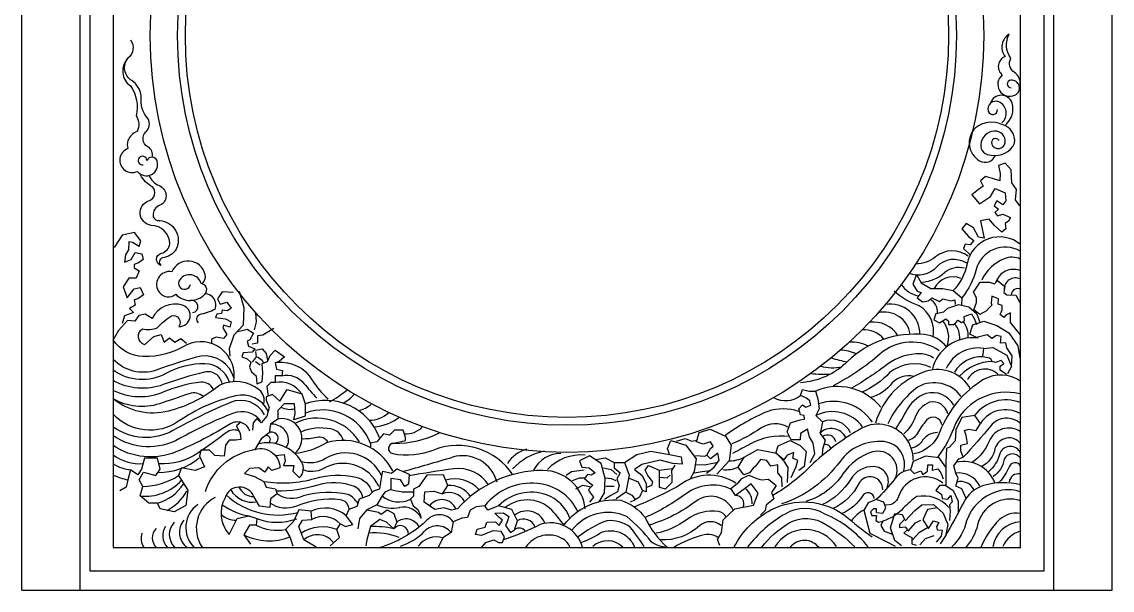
# Model space of a CAD drawing. Extents: x 373 to 3173, y 5305 to 9305.
# Drawn here: x 373 to 3173, y 5305 to 6764 of the extents above; entities that cross this region are included whole.
import ezdxf

# ---------------------------------------------------------------- set-up
doc = ezdxf.new("R2010")
doc.units = 0
doc.header["$LTSCALE"] = 60
doc.header["$MEASUREMENT"] = 0
for name, color, linetype in [('3', 3, 'CONTINUOUS'), ('4', 4, 'CONTINUOUS'), ('7', 7, 'CONTINUOUS')]:
    doc.layers.add(name, color=color, linetype=linetype)

msp = doc.modelspace()

# ---------------------------------------------------------------- linework, layer by layer
at = {"layer": '3', "linetype": 'BYBLOCK'}
msp.add_line((608.3, 5414.7), (2938.3, 5414.7), dxfattribs=at)
for points in [[(2937, 6603.5, 0.282776), (2922.4, 6633.7, -0.393288), (2913, 6670.2, -0.285276), (2908.8, 6731.8, 0.453368), (2898.4, 6674.4, 0.577137), (2891.1, 6627.5, 0.882888), (2923.4, 6575.3, 0.845515), (2913, 6613.9, 0.956374), (2914, 6594.1, 0.956374)], [(652.8, 6717.3, -0.407338), (645.7, 6670.3, 0.46689), (652.7, 6599.1, -0.214907), (666.7, 6522.6, -0.278983), (669.2, 6482.3, 0.195979), (646, 6459.2, 0.202156), (646, 6438.3, 1.050858), (670.2, 6379.9, 0.839452), (720.9, 6406.2, 0.681072), (694.6, 6408, 2.650164), (685.3, 6396.5)], [(708, 6416.1, 0.338473), (696.7, 6443.1, -0.502056), (692.2, 6481.4, 0.339948), (697.5, 6514.4, -0.213522), (680.1, 6572.5, 0.226467), (655.7, 6612.8, -0.444999), (645.7, 6670.3)], [(2890.2, 6504.7, 0.552682), (2882.2, 6558.1, 0.64104), (2855.1, 6534, 0.899682), (2878.7, 6538.6)], [(2900, 6499.5, 0.296334), (2916.1, 6554.7, 0.742891), (2860.9, 6554.7)], [(2882.7, 6459.3, 0.894509), (2863.9, 6449.9, 0.791726), (2898.4, 6454.1, 0.458577), (2871.2, 6483.3, 0.383147), (2835.7, 6448.8, 0.455665), (2862.9, 6421.7, 0.35192), (2922.4, 6452, 0.398095), (2890.2, 6500.1, 0.28782), (2822.2, 6491.6)], [(700.5, 6369.5, 0.208456), (726.3, 6343.2, -0.587303), (732.4, 6294.7, 0.323067), (710.3, 6270.3, 0.499661), (727.5, 6253.4, -0.532984), (770.1, 6180.1, -0.214878), (734.3, 6157.6, 0.609001), (730.6, 6138.2, -0.757212), (731.8, 6169.6, 0.300885), (753.7, 6194, 0.404919), (705.6, 6241.2, -0.799796), (699.6, 6304.4, 0.544986), (709, 6340.4, -0.178884), (678.4, 6370.9)], [(2938.3, 6191.9, 0.570443), (2800.6, 6142.8, -0.144668), (2764.9, 6073.9)], [(2803.6, 6162.5, 0.341867), (2720, 6160.5, -0.173337), (2668.7, 6142.4, -0.173337)], [(2937.4, 6175.2, 0.493073), (2824.2, 6128.1, -0.103163), (2787.6, 6055.2)], [(836.2, 6091.3, 0.281861), (844.1, 6114.8, 0.730573), (758.6, 6122.1, 0.700708), (726.8, 6068.5, 0.41245), (768.8, 6064.2, 0.43413), (844.1, 6065.6, 0.615669), (833.9, 6091.7, 0.625963), (778.9, 6101.8, 1.240404), (806.6, 6089.4)], [(2799.7, 6143.8, 0.36782), (2722, 6134, -0.309426), (2651.9, 6117.5, -0.309426)], [(2793.8, 6131, 0.259625), (2742.6, 6119.2, -0.168675), (2684.6, 6094.7)], [(2937.4, 6154.6, 0.213435), (2896, 6155.6, 0.18296), (2838.4, 6100.9)], [(2936.4, 6125.1, 0.438805), (2874.7, 6095.3, 0.438805)], [(827.3, 5990.9, -0.540151), (830, 6012.6, 0.058478), (869.9, 6026.2, 0.517386), (844.1, 6065.6, 0.576606)], [(2713.4, 5954.5, 0.310825), (2678, 6034.8, -0.11458), (2613.4, 6072.5)], [(688.4, 5934.7, -0.620909), (682.9, 5975.5, 0.161041), (721.3, 5978.5, -0.059579), (757.4, 6009, -0.706786), (776.4, 5981.8, 0.880134), (786.4, 6036.2, 0.378972), (708.4, 6001.8, 0.378972)], [(917.6, 5839.9, 0.60631), (796.7, 5934.8, -0.146513), (685.3, 5904.3, -0.249963), (608.3, 5947.6)], [(2748.3, 5928.6, 0.20939), (2691.5, 5960.7, 0.222276), (2493.9, 5891.6, -0.177934), (2372.9, 5837.3)], [(2729.4, 5919.4, 0.34457), (2577.7, 5911.4, -0.060842), (2456.8, 5829.5)], [(2714.7, 5900.6, 0.141934), (2681.1, 5911.4, 0.168795), (2596.5, 5884.5, -0.027101), (2503.9, 5822.9)], [(918.8, 5847.8, 0.369936), (833.4, 5905.7, 0.028068), (718.3, 5869.3, -0.28864), (608.3, 5896.7)], [(906.6, 5838.7, 0.324486), (843.7, 5885.8, 0.130822), (743.6, 5860.8, -0.293861), (608.3, 5869.9)], [(1028.9, 5889.7, -0.29496), (1119.3, 5844, 0.0888), (1160.4, 5795.8, 0.0888)], [(2708, 5876.5, 0.283101), (2601.9, 5863.1, -0.110112), (2530.5, 5813.1)], [(887.5, 5834.9, 0.435326), (842.8, 5864.4, 0.027561), (736.5, 5832.3, -0.217651), (608.3, 5842.6, -0.217651)], [(1041, 5855, -0.29207), (1097.8, 5835.6, 0.023914), (1131.2, 5797.7, 0.023914)], [(2663.7, 5853.6, 0.272439), (2608.4, 5836.7, -0.172426), (2552.7, 5799.6)], [(2938.7, 5840.8, 0.288977), (2843.1, 5845.4, 0.165321), (2731.1, 5711.8, -0.259799), (2664.1, 5654.5)], [(994.8, 5783.2, 0.302403), (983.2, 5818.9, 0.27987), (882.2, 5831.4, -0.108681), (749.9, 5764.4, -0.241038), (608.3, 5796.2)], [(865.2, 5819.8, 0.328423), (833, 5838.5, 0.075581), (738.2, 5813.5, -0.222714), (608.3, 5817.3, -0.222714)], [(1092, 5808.8, 0.308594), (1023.6, 5837.6, 0.308594)], [(2785.4, 5801.9, 0.374689), (2675.3, 5827, 0.121994), (2596.8, 5731.7)], [(839.5, 5801.6, 0.275238), (803.5, 5809.1, -0.003794), (726.6, 5783.2, -0.216886), (608.3, 5796.2, -0.216886)], [(1005.9, 5764.3, 0.34985), (922.2, 5803.5, 0.092385), (775.7, 5738.2, -0.37191), (608.3, 5756.4, -0.37191)], [(2766.4, 5779.5, 0.345927), (2695, 5809.7, 0.182694), (2643, 5762.7, -0.042801), (2616.6, 5719)], [(2936.1, 5808.8, 0.348801), (2770.7, 5732.2, -0.080913), (2724.6, 5645.3)], [(996.7, 5755.1, 0.38896), (909.1, 5786.5, 0.027107), (761.4, 5714.6, -0.290469), (608.3, 5723.6, -0.290469)], [(2368.2, 5763.6, 0.164753), (2288.9, 5763.7, 0.05884), (2180.1, 5702)], [(2751.3, 5757.7, 0.408131), (2704.2, 5787, 0.212181), (2667.3, 5748.5, -0.116168), (2637.9, 5705.7)], [(986.2, 5739.5, 0.331998), (917, 5759, 0.037366), (778.4, 5693.7, -0.287331), (608.3, 5701.3, -0.287331)], [(2736.2, 5729.2, 0.640321), (2696.7, 5740.9, 0.054865), (2673.2, 5707.4, -0.22202), (2648, 5688.9)], [(2938.3, 5731.6, 0.437555), (2861.5, 5727, -0.016014), (2790.6, 5645.9)], [(958.8, 5713.3, 0.486758), (909.1, 5731.6, -0.039553), (769.2, 5659.8, -0.253358), (608.3, 5676.1, -0.253358)], [(929.6, 5714.2, 0.251439), (898.7, 5709.3, -0.012081), (825.6, 5656.6, -0.169767), (725.3, 5629.4)], [(1199.3, 5689.3, 0.276817), (1167.2, 5718.6, 0.151841), (1089.8, 5710.7, 0.151841)], [(2340.4, 5723.6, 0.279894), (2271.1, 5720.5, -0.047162), (2197, 5680.5)], [(2662, 5638.4, 0.169523), (2643.4, 5695.5, 0.365127), (2530.5, 5720.7, 0.057966), (2406.4, 5630.4, -0.066524), (2301.7, 5547.5)], [(2938.3, 5711.5, 0.475595), (2857.2, 5687.1, -0.138371), (2814, 5632.1)], [(1325.7, 5610.9, 0.364656), (1155.4, 5683, -0.115079), (1074.1, 5655.5)], [(1159.6, 5684.2, 0.350882), (1130.9, 5696.9, -0.078967), (1092.4, 5693, -0.078967)], [(2343.5, 5698.9, 0.157932), (2244.8, 5680.5, -0.004471), (2198.6, 5655.8)], [(2637.2, 5608.9, 0.483555), (2587.4, 5686, 0.264778), (2474.5, 5635.4, -0.155903), (2324.2, 5526)], [(2724.4, 5709.1, 0.24013), (2686.6, 5689.8, -0.238482), (2657.2, 5669.6)], [(2938.3, 5681.2, 0.602568), (2872.3, 5668.8, -0.23954), (2838.8, 5622.4)], [(845, 5558.3, -0.278366), (966.8, 5664.7, -0.523923), (1036.1, 5619.2), (1015.7, 5611.8), (1006.3, 5621.1), (997, 5608.1), (982.2, 5619.2), (958, 5617.3), (944.9, 5604.3), (971, 5596.9), (995.2, 5583.9), (1000.8, 5569), (1025, 5565.3), (1028.7, 5552.3), (1011.9, 5539.3), (1010.1, 5517), (984, 5520.7), (969.1, 5544.8, 0.712246), (895.3, 5541.6, 0.324216), (905.9, 5447.3)], [(1086.6, 5594, 0.354222), (1091.6, 5634.3, 0.325324), (979, 5679.9)], [(1296.7, 5599.3, 0.44388), (1153.1, 5642.5, -0.209007), (1091.6, 5634.3)], [(2615.6, 5590.6, 0.658732), (2557.5, 5659.5, 0.174634), (2482, 5603.1, -0.17733), (2386.5, 5532.6)], [(2938.3, 5656.8, 0.630618), (2885.3, 5656.9, -0.171161), (2854.5, 5608.1)], [(1290.3, 5571.3, 0.437431), (1146.7, 5616.6, -0.23071), (1096.3, 5613.3)], [(2937, 5644.3, 0.578562), (2896.1, 5640.7, -0.193031), (2868, 5596.2)], [(2937.9, 5623.5, 0.627743), (2908.8, 5621.6, -0.090219), (2883.4, 5581.7)], [(995.2, 5583.9, 0.113471), (1126.1, 5591.8, -0.128326), (1230.9, 5595, -0.270904), (1273.3, 5555.2, -0.270904)], [(1820.1, 5513.3, 0.387349), (1711.7, 5612, 0.214082), (1492, 5513.3), (1476.9, 5510.5), (1457.6, 5516), (1434.3, 5511.9), (1406.8, 5531.1), (1408.2, 5557.2), (1431.6, 5558.5), (1453.5, 5551.7), (1467.3, 5573.6), (1456.3, 5601), (1413.7, 5599.7), (1393.1, 5570.9), (1379.4, 5564), (1379.4, 5546.2), (1371.1, 5538), (1378, 5521.5), (1390.4, 5511.9), (1395.9, 5498.2), (1398.6, 5490)], [(2595.7, 5569.1, 0.526963), (2560.8, 5622.1, 0.266738), (2501.9, 5589.8, -0.146335), (2429.3, 5524.5)], [(2655.5, 5614.1, 0.213757), (2615.6, 5590.6, -0.01978), (2567.5, 5537.1)], [(1248.5, 5542, 0.289124), (1227.5, 5570.6, 0.168833), (1133.5, 5574.3, -0.07546), (1026.8, 5558.8)], [(1801.1, 5507.1, 0.263872), (1697.2, 5578.9, 0.250007), (1562, 5521.5)], [(2206.9, 5579.5, 0.319953), (2061.7, 5573.4, -0.030762), (1945.9, 5518.4)], [(2193.7, 5564.3, 0.272032), (2079, 5552.1, -0.056368), (1973.8, 5491.3)], [(2584.1, 5562.4, 0.803071), (2522.6, 5578.2, -0.167114), (2456.9, 5514.3)], [(2738.5, 5579.6, 0.530735), (2624.5, 5544.9, -0.379864), (2589.2, 5523.5)], [(2938.3, 5575.5, 0.134234), (2842.7, 5573.1, 0.204001), (2792.3, 5531.1, -0.010173), (2745.4, 5444.2)], [(1236.4, 5526.6, 0.148159), (1211.2, 5550.7, 0.112761), (1096.7, 5547.3, -0.294205), (1028.7, 5552.3)], [(1780.7, 5489.5, 0.225564), (1720.6, 5549.5, 0.289987), (1597.7, 5521.5)], [(2199.8, 5510.5, 0.468244), (2104.4, 5532.8, -0.088363), (1984.5, 5472)], [(2562.5, 5540, 0.717719), (2532.6, 5547.5, -0.14057), (2480.1, 5501.3)], [(2754.2, 5516.8, 0.271837), (2671.6, 5544.9, 0.057558), (2636.9, 5515.2, -0.126295), (2584.7, 5481.6)], [(2936.9, 5557.1, 0.184642), (2876.1, 5557.1, 0.245367), (2799.6, 5482.9, -0.143772), (2761.8, 5415.7)], [(1213.9, 5512.8, 0.363866), (1190.7, 5536.9, 0.125853), (1078.7, 5520.7, -0.257051), (1011, 5528.1)], [(1765.7, 5472.1, 0.005187), (1740.5, 5503.6, 0.412561), (1614.9, 5516.7)], [(1765.7, 5472.1, -0.26404), (1911.2, 5535.9, -0.155364), (1973.8, 5491.3, 0.105012), (2031.2, 5414.7, -0.130699), (1990.2, 5428, 0.064678), (1927, 5493.5, 0.351064), (1785.9, 5458.5)], [(2202.8, 5415.7, -0.156069), (2297.1, 5510.8, -0.284318), (2486.6, 5496.8, 0.019404), (2557.2, 5441.3, 0.019404)], [(2937.7, 5534.4, 0.438925), (2827.5, 5472.1, -0.129312), (2796.7, 5413.8)], [(1481, 5480.4, 0.497634), (1410.1, 5480.9, -0.112949), (1291.4, 5413.8)], [(2181.9, 5491.4, 0.264574), (2162.4, 5506.6, 0.199253), (2081.7, 5486.3, -0.110836), (2001.9, 5450.7)], [(2546.6, 5415.7, 0.129338), (2435.5, 5500.3, 0.269725), (2333.2, 5500.3, 0.097596), (2237.1, 5415.7)], [(2273.3, 5414.9, -0.090976), (2343.8, 5477.4, -0.284071), (2438.2, 5473, -0.070717), (2512.2, 5415.7, 0.041739)], [(2936.1, 5501.2, 0.237666), (2884.2, 5485.8, 0.112821), (2836.4, 5414.6)], [(1813.2, 5414.7, 0.42944), (1704.4, 5473.4, -0.044766), (1610.1, 5434.4)], [(1971.8, 5415.8, 0.025975), (1936.4, 5465.9, 0.181847), (1875.2, 5483, 0.079049), (1801.8, 5441.4)], [(2169, 5470.8, 0.372928), (2113.8, 5469.8, -0.195891), (2013.3, 5433.6)], [(1781.7, 5414.7, 0.156746), (1763, 5436.2, 0.400564), (1666.9, 5414.7)], [(1811.6, 5428, 0.070257), (1864.2, 5454.9, -0.202535), (1921.9, 5447, -0.146805), (1946.9, 5414.7, 0.158664)], [(2161, 5439.6, 0.219681), (2125.8, 5446.7, 0.080147), (2046.5, 5413.6)]]:
    msp.add_lwpolyline(points, format="xyb", dxfattribs=at)
for points in [[(2936.5, 6291.2), (2925.2, 6306.6), (2928, 6333.3), (2915.4, 6350.2), (2914, 6383.9), (2898.5, 6400.8), (2881.6, 6395.1), (2885.8, 6374.1), (2884.4, 6355.8), (2866.1, 6361.4), (2847.8, 6367), (2835.2, 6355.8), (2842.2, 6341.7), (2829.6, 6333.3), (2812.7, 6319.3), (2832.4, 6296.8), (2860.5, 6315), (2873.2, 6336.1), (2898.5, 6324.9), (2899.9, 6303.8), (2892.9, 6294), (2877.4, 6303.8), (2870.4, 6291.2), (2881.6, 6282.7), (2871.8, 6274.3), (2878.8, 6265.9), (2892.9, 6270.1), (2912.6, 6261.7), (2906.9, 6251.8), (2898.5, 6246.2), (2899.9, 6232.1), (2890, 6223.7), (2870.4, 6242), (2857.7, 6257.4), (2835.2, 6253.2), (2839.4, 6232.1), (2845, 6208.3), (2829.6, 6211.1), (2816.9, 6235), (2798.6, 6246.2), (2787.3, 6232.1), (2804.2, 6212.5), (2818.3, 6202.6), (2808.5, 6191.4), (2795.8, 6192.8), (2791.6, 6181.6), (2809.9, 6164.7)], [(674.6, 6187.2), (679, 6201.6), (663, 6223.3), (631.2, 6216.1), (610.9, 6184.3)], [(674.6, 6187.2), (657.2, 6197.3), (648.5, 6198.7), (647.1, 6178.5), (639.8, 6165.5), (636.9, 6146.6), (654.3, 6153.9), (664.5, 6171.2), (681.8, 6168.3), (684.7, 6153.9), (673.2, 6145.2), (661.6, 6140.9), (661.6, 6132.2), (674.6, 6124.9), (667.4, 6106.1), (648.5, 6106.1), (634, 6083), (644.2, 6055.5), (661.6, 6078.6), (677.5, 6081.5), (686.2, 6062.7), (671.7, 6052.6), (661.6, 6049.7), (664.5, 6036.7), (650, 6028), (660.1, 6017.9), (636.9, 6009.2), (631.2, 5989)], [(2671.1, 6115.4), (2661.7, 6089.9), (2672.5, 6072.5), (2683.2, 6068.5), (2672.5, 6055.2), (2685.8, 6044.5), (2701.9, 6047.1), (2710, 6055.2), (2730, 6045.8), (2738.1, 6052.5), (2759.5, 6047.1), (2768.9, 6049.8), (2770.2, 6037.8)], [(2671.1, 6115.4), (2683.2, 6094), (2707.3, 6079.2), (2738.1, 6079.2), (2764.9, 6073.9), (2787.6, 6055.2), (2786.3, 6036.4)], [(2937.7, 5960.2), (2926.9, 5973.5), (2912.2, 5992.3), (2912.2, 6016.4), (2900.2, 6011), (2894.8, 6004.3), (2885.4, 6012.3), (2890.8, 6024.4), (2890.8, 6035.1), (2880.1, 6039.1), (2881.4, 6052.5), (2864, 6059.2), (2862.6, 6041.8), (2864, 6036.4), (2857.3, 6029.7), (2850.6, 6021.7), (2833.2, 6012.3), (2818.4, 6024.4), (2825.1, 6043.1), (2825.1, 6055.2), (2817.1, 6069.9), (2834.5, 6095.3), (2858.6, 6095.3), (2870.7, 6091.3), (2878.7, 6099.3), (2897.5, 6084.6), (2894.8, 6068.5), (2902.8, 6063.2), (2925.6, 6061.8), (2936.3, 6043.1)], [(915.9, 6068.6), (888, 6070.3), (875.9, 6053), (882.8, 6039.1), (900.2, 6044.3), (910.6, 6028.7), (901.9, 6021.7), (888, 6023.5), (886.3, 6014.8), (874.1, 6013), (870.6, 6004.4), (896.7, 6000.9), (910.6, 5993.9), (907.2, 5980), (891.5, 5985.3), (889.8, 5978.3), (900.2, 5960.9), (891.5, 5950.5), (872.4, 5954), (860.2, 5948.8), (860.2, 5938.4)], [(931.5, 6072.1), (943.7, 6030.4), (941.9, 5985.3), (917.6, 5959.2), (905.4, 5924.5), (907.2, 5905.4)], [(2720.7, 6015), (2740.8, 6019), (2751.5, 6028.4), (2779.6, 6037.8), (2805.1, 6032.4), (2825.1, 6015), (2834.5, 5990.9)], [(708.4, 6001.8), (689.8, 6013), (674.2, 6009.6), (663.8, 5995.7), (644.6, 5997.4), (622, 5971.4), (608.3, 5947.6)], [(973.2, 6016.5), (975, 5993.9), (969.7, 5973.1)], [(2720.7, 6015), (2715.3, 5999), (2730, 5990.9), (2746.1, 6001.6), (2752.8, 5995), (2752.8, 5986.9), (2766.2, 5986.9), (2771.6, 5990.9), (2776.9, 5997.6), (2786.3, 5992.3), (2794.3, 5996.3), (2793, 6007), (2811.7, 6013.7), (2819.8, 6000.3), (2825.1, 5986.9)], [(2914.9, 5878.6), (2916.2, 5906.7), (2902.8, 5926.7), (2900.2, 5940.1), (2886.8, 5938.8), (2888.1, 5956.2), (2876, 5958.8), (2864, 5950.8), (2851.9, 5960.2), (2845.2, 5958.8), (2825.1, 5953.5), (2807.7, 5961.5), (2815.8, 5985.6), (2843.9, 5995), (2877.4, 5984.3), (2908.2, 5965.5), (2931, 5932.1), (2936.3, 5900)], [(924.5, 5967.9), (952.4, 5974.8), (968, 5964.4), (959.3, 5947.1), (952.4, 5943.6), (955.8, 5931.4), (971.5, 5924.5), (964.5, 5915.8), (941.9, 5914.1), (938.5, 5903.6), (952.4, 5898.4), (961.1, 5889.7), (957.6, 5877.6), (962.8, 5865.4), (975, 5855), (976.7, 5834.2), (990.6, 5839.4), (992.3, 5862), (990.6, 5886.3), (1004.5, 5891.5), (1011.5, 5907.1), (1023.6, 5921), (1048, 5903.6), (1034.1, 5891.5), (1023.6, 5888), (1027.1, 5872.4), (1042.8, 5868.9), (1041, 5855), (1023.6, 5855), (1023.6, 5837.6), (1013.2, 5837.6), (1002.8, 5827.2), (1006.3, 5802.9)], [(1020.2, 5976.6), (992.3, 5959.2), (978.4, 5957.5), (978.4, 5938.4), (964.5, 5936.6)], [(688.4, 5934.7), (712.4, 5955.7), (731.6, 5960.9), (738.5, 5941.8), (752.4, 5952.3), (766.3, 5941.8), (782, 5950.5), (795.9, 5938.4)], [(973.2, 5917.5), (975, 5903.6), (964.5, 5889.7)], [(973.2, 5921), (990.6, 5924.5), (1001, 5912.3), (1004.5, 5895)], [(2901.5, 5858.5), (2885.4, 5869.2), (2885.4, 5879.9), (2894.8, 5886.6), (2888.1, 5894.6), (2873.4, 5889.3), (2865.3, 5891.9), (2862.6, 5897.3), (2858.6, 5900), (2841.2, 5904), (2843.9, 5925.4), (2866.7, 5928.1), (2902.8, 5908), (2914.9, 5878.6), (2904.2, 5859.8)], [(973.2, 5891.5), (985.4, 5882.8)], [(978.4, 5903.6), (990.6, 5895), (994.1, 5886.3)], [(1036.1, 5790.2), (1017.5, 5807), (1000.8, 5801.4), (1000.8, 5792.1), (1008.2, 5773.5), (1002.6, 5751.2), (987.7, 5734.5), (976.6, 5745.6), (967.3, 5734.5), (965.4, 5715.9)], [(1036.1, 5790.2), (1054.7, 5820), (1092, 5808.8), (1101.3, 5782.8), (1101.3, 5751.2), (1071.5, 5741.9), (1075.2, 5758.6), (1073.3, 5782.8), (1047.3, 5782.8), (1030.5, 5766.1), (1030.5, 5743.8), (1011.9, 5730.7), (1008.2, 5708.4), (987.7, 5693.6), (971, 5663.8)], [(2398.1, 5632.8), (2409.5, 5654.6), (2405.3, 5681.7), (2396, 5698.3), (2390.8, 5718.1), (2373.1, 5706.7), (2372, 5691.1), (2349.1, 5691.1), (2338.7, 5710.8), (2347, 5734.7), (2372, 5742), (2383.5, 5744.1), (2382.4, 5753.5), (2373.1, 5754.5), (2368.9, 5770.1), (2378.3, 5780.5), (2386.6, 5774.3), (2399.1, 5779.5), (2397, 5790.9), (2386.6, 5798.2), (2373.1, 5804.4), (2378.3, 5820), (2394.9, 5815.9), (2411.6, 5815.9), (2417.8, 5796.1), (2421, 5770.1), (2412.6, 5753.5), (2429.3, 5736.8), (2425.1, 5715), (2423, 5707.7), (2436.6, 5690), (2429.3, 5666.1), (2428.3, 5651.5)], [(2798, 5540.5), (2786.9, 5564.5), (2772.1, 5571.9), (2777.6, 5592.3), (2772.1, 5605.2), (2766.5, 5623.7), (2779.5, 5642.2), (2790.6, 5645.9), (2785, 5662.5), (2785, 5677.3), (2801.7, 5681), (2798, 5701.4), (2794.3, 5714.3), (2805.4, 5718), (2823.9, 5714.3), (2835, 5732.8), (2820.2, 5753.1), (2786.9, 5747.6), (2772.1, 5716.1), (2770.2, 5688.4), (2755.4, 5671.8), (2748, 5668.1), (2746.1, 5632.9), (2746.1, 5608.9), (2746.1, 5573.8), (2764.6, 5560.8), (2777.6, 5533.1), (2777.6, 5503.5)], [(935.6, 5736.3), (924.5, 5727), (933.8, 5706.6), (935.6, 5691.7), (922.6, 5689.8), (905.8, 5689.8), (896.5, 5676.8), (892.8, 5648.9), (868.6, 5650.8), (855.6, 5663.8), (833.3, 5663.8), (829.5, 5648.9), (842.6, 5621.1), (818.4, 5611.8), (783, 5619.2), (775.6, 5598.8), (799.8, 5561.6), (794.2, 5522.5), (764.4, 5505.8), (729, 5513.2), (721.6, 5528.1), (699.3, 5528.1), (676.9, 5546.7), (684.4, 5570.9), (675.1, 5587.6), (686.2, 5608.1), (717.9, 5598.8), (729, 5615.5), (721.6, 5643.4), (688.1, 5643.4), (680.7, 5615.5), (671.3, 5600.6), (652.7, 5613.6), (645.3, 5587.6), (641.6, 5569), (624.8, 5559.7)], [(1328.5, 5681.7), (1358.5, 5689.2), (1358.5, 5696.7), (1352.9, 5715.4), (1330.3, 5715.4), (1317.2, 5702.3), (1302.2, 5706), (1285.3, 5685.4), (1268.4, 5681.7), (1268.4, 5672.3)], [(2131.3, 5605), (2151.2, 5620.9), (2164.5, 5638.2), (2160.5, 5656.7), (2141.9, 5642.1), (2132.7, 5651.4), (2141.9, 5668.7), (2148.6, 5674), (2141.9, 5685.9), (2123.4, 5679.3), (2106.1, 5685.9), (2112.7, 5709.8), (2140.6, 5717.7), (2180.4, 5700.5), (2195, 5676.6), (2189.7, 5636.8), (2157.9, 5602.4)], [(2036.6, 5652.8), (2031.8, 5668.7), (2039.7, 5688.6), (2078.2, 5676.6), (2104.8, 5642.1), (2099.5, 5609), (2088.8, 5589.1)], [(2054.3, 5687.2), (2076.9, 5693.9), (2094.2, 5687.2), (2107.4, 5689.9)], [(2349.1, 5594.3), (2361.6, 5622.4), (2365.8, 5638), (2353.3, 5643.2), (2355.4, 5657.8), (2338.7, 5651.5), (2330.4, 5639), (2309.5, 5656.7), (2315.8, 5675.5), (2346, 5689), (2372, 5676.5), (2387.6, 5660.9), (2382.4, 5622.4), (2368.9, 5612)], [(1921.2, 5632.9), (1952.6, 5652.8), (1988.2, 5661.4), (2036.6, 5652.8), (2066.5, 5647.1), (2069.4, 5628.6), (2045.2, 5630.1), (2012.4, 5638.6), (1965.4, 5627.2), (1946.9, 5614.4), (1965.4, 5600.2), (1976.8, 5578.8), (1976.8, 5557.5), (1966.8, 5560.3), (1956.8, 5581.7), (1934, 5591.6)], [(2326.2, 5570.4), (2325.2, 5593.3), (2314.7, 5605.8), (2314.7, 5626.6), (2297, 5623.4), (2286.6, 5638), (2270, 5640.1), (2257.5, 5623.4), (2251.2, 5618.2), (2241.9, 5605.8), (2227.3, 5600.6), (2212.7, 5620.3), (2228.3, 5646.3), (2263.7, 5666.1), (2311.6, 5656.7), (2330.4, 5635.9), (2340.8, 5619.3), (2338.7, 5580.8)], [(1026.8, 5650.8), (1047.3, 5652.7), (1049.2, 5635.9), (1045.4, 5624.8), (1062.2, 5624.8), (1071.5, 5624.8), (1069.6, 5609.9), (1084.5, 5595), (1086.6, 5594)], [(1855.7, 5531.9), (1869.9, 5554.6), (1871.4, 5591.6), (1861.4, 5630.1), (1831.5, 5650), (1805.8, 5637.2), (1811.5, 5620.1), (1830, 5618.7), (1845.7, 5605.9), (1835.7, 5600.2), (1825.8, 5601.6), (1818.6, 5591.6), (1831.5, 5580.3), (1840, 5574.6), (1830, 5564.6), (1828.6, 5560.3), (1841.4, 5543.3), (1831.5, 5530.5)], [(1846.4, 5640), (1871.4, 5644.3), (1894.2, 5632.9), (1894.2, 5618.7), (1909.8, 5605.9), (1901.3, 5590.2), (1907, 5573.1), (1902.7, 5557.5), (1885.6, 5547.5), (1869.9, 5537.6)], [(1894.2, 5632.9), (1921.2, 5632.9), (1932.6, 5600.2), (1924.1, 5556.1), (1899.9, 5539)], [(2103.4, 5650.1), (2127.3, 5648.8), (2132.7, 5651.4)], [(2103.4, 5627.6), (2126, 5626.2), (2156.5, 5632.9)], [(2746.1, 5620.9), (2729.3, 5644.4), (2693.9, 5648.5), (2662.5, 5635.3), (2655.5, 5614.1), (2664.6, 5604), (2681.7, 5611.1), (2686.8, 5602), (2698.9, 5610.1), (2699.9, 5626.2), (2712.1, 5626.2), (2711.1, 5613.1), (2725.2, 5616.2), (2733.3, 5606.1), (2739.4, 5590.9)], [(1165, 5419), (1189.5, 5439.6), (1182, 5460.3), (1191.3, 5475.3), (1204.5, 5467.8), (1223.3, 5473.4), (1206.4, 5495.9), (1213.9, 5512.8), (1234.5, 5520.3), (1240.2, 5539.1), (1266.5, 5548.5), (1277.7, 5559.7), (1292.8, 5565.3), (1296.5, 5587.8), (1300.3, 5610.4), (1322.8, 5604.7), (1336, 5616), (1367.9, 5602.9), (1366, 5576.6), (1356.6, 5571), (1345.4, 5587.8), (1320.9, 5591.6), (1320.9, 5563.5), (1305.9, 5556), (1298.4, 5546.6), (1285.3, 5524.1), (1259, 5510.9), (1240.2, 5488.4), (1236.4, 5462.2)], [(1817.2, 5613), (1784.5, 5608.7), (1771.6, 5598.8)], [(1867.1, 5618.7), (1887, 5614.4), (1901.3, 5601.6)], [(1976.8, 5568.2), (1991, 5574.6), (1993.9, 5583.1), (1981.1, 5598.8), (1973.9, 5613), (1982.5, 5624.4), (2009.6, 5613), (2009.6, 5594.5), (2009.6, 5568.9), (2026.6, 5564.6), (2043.7, 5581.7), (2043.7, 5594.5), (2042.3, 5611.6), (2050.9, 5625.8)], [(2009.6, 5613), (2030.9, 5615.8), (2043.7, 5617.3)], [(2009.6, 5594.5), (2030.9, 5593.1), (2038, 5600.2)], [(2099.5, 5606.4), (2120.7, 5609), (2141.9, 5611.7)], [(1787.3, 5585.9), (1805.8, 5593.1), (1820.1, 5593.1)], [(1795.8, 5564.6), (1814.4, 5574.6), (1835.7, 5570.3)], [(1872.8, 5593.1), (1887, 5591.6), (1898.4, 5585.9)], [(2166.2, 5419.2), (2160.2, 5435.2), (2170.2, 5453.2), (2174.2, 5485.3), (2204.3, 5513.4), (2252.5, 5523.4), (2264.6, 5553.5), (2246.5, 5577.6), (2222.4, 5559.5), (2206.4, 5547.5), (2194.3, 5565.5), (2214.4, 5581.6), (2222.4, 5591.6), (2240.5, 5599.6), (2260.6, 5591.6), (2272.6, 5587.6), (2290.7, 5589.6), (2310.7, 5573.6), (2298.7, 5555.5), (2304.7, 5539.5), (2284.6, 5523.4), (2282.6, 5509.4), (2270.6, 5497.4)], [(2746.1, 5573.8), (2729.5, 5573.8), (2720.2, 5560.8), (2735, 5551.6), (2736.9, 5540.5), (2751.7, 5538.7), (2759.1, 5547.9), (2762.8, 5531.3), (2755.4, 5523.9), (2757.2, 5507.2), (2755.4, 5483.2)], [(1872.8, 5571.7), (1894.2, 5571.7)], [(1924.1, 5556.1), (1939.7, 5548.9), (1948.3, 5537.6)], [(1966.8, 5560.3), (1959.7, 5543.3), (1946.9, 5536.1), (1935.5, 5530.5)], [(1553.8, 5414.5), (1564.7, 5426.9), (1585.3, 5433.7), (1597.7, 5426.9), (1607.3, 5426.9), (1612.8, 5442), (1604.6, 5455.7), (1582.6, 5457), (1553.8, 5444.7), (1538.7, 5447.4), (1542.8, 5461.2), (1563.4, 5466.6), (1567.5, 5479), (1589.5, 5480.4), (1599.1, 5470.8), (1607.3, 5484.5), (1599.1, 5491.3), (1588.1, 5502.3), (1610.1, 5503.7), (1623.8, 5494.1), (1619.7, 5480.4), (1615.5, 5470.8), (1627.9, 5452.9), (1638.9, 5459.8), (1645.8, 5483.1), (1632, 5511.9), (1597.7, 5521.5), (1570.2, 5510.5), (1562, 5521.5), (1540, 5518.8), (1524.9, 5510.5), (1518.1, 5491.3), (1503, 5490), (1481, 5480.4), (1475.5, 5452.9), (1454.9, 5439.2), (1442.6, 5414.7)], [(2568.5, 5503.8), (2584.7, 5502.8), (2591.8, 5515.9), (2586.7, 5531.1), (2567.5, 5537.1), (2546.3, 5529), (2535.2, 5509.9), (2551.3, 5451.3), (2592.8, 5430.1), (2616, 5418)], [(2641.3, 5482.6), (2666.6, 5508.9), (2684.8, 5524), (2714.1, 5525), (2739.3, 5502.8), (2751.5, 5473.5), (2745.4, 5444.2), (2731.3, 5424)], [(905.9, 5447.3), (926.5, 5488.4), (956.6, 5495.9), (977.2, 5488.4), (975.3, 5471.5), (958.4, 5471.5), (943.4, 5447.1), (960.3, 5422.8)], [(1129.4, 5415.2), (1097.4, 5434), (1084.3, 5467.8), (1093.7, 5484.7), (1118.1, 5486.5), (1116.2, 5507.2), (1084.3, 5510.9), (1071.1, 5480.9), (1050.5, 5460.3), (1061.7, 5441.5), (1069.3, 5419)], [(1259, 5510.9), (1289, 5505.3), (1296.5, 5499.7), (1311.6, 5510.9), (1328.5, 5501.5), (1336, 5479), (1328.5, 5462.2), (1309.7, 5479), (1292.8, 5486.5), (1268.4, 5467.8), (1259, 5434), (1257.1, 5419)], [(2568.5, 5503.8), (2568.5, 5513.9), (2560.4, 5513.9), (2552.3, 5505.8), (2556.4, 5496.7), (2568.5, 5496.7), (2566.5, 5483.6), (2573.6, 5479.6), (2584.7, 5481.6), (2579.6, 5470.5), (2587.7, 5456.3), (2604.9, 5450.3), (2607.9, 5447.3)], [(2632.2, 5419), (2615, 5432.1), (2603.9, 5464.4), (2615, 5501.8), (2634.2, 5498.8), (2640.3, 5486.6), (2627.1, 5473.5), (2627.1, 5465.4), (2641.3, 5467.5), (2647.4, 5459.4), (2638.3, 5451.3), (2650.4, 5444.2), (2658.5, 5440.2), (2658.5, 5424), (2669.6, 5420)], [(2724.2, 5515.9), (2698.9, 5511.9), (2686.8, 5485.6), (2701.9, 5463.4), (2714.1, 5482.6), (2728.2, 5478.6), (2722.2, 5468.5), (2724.2, 5459.4), (2736.3, 5458.4), (2734.3, 5443.2), (2721.2, 5428.1)], [(2649.4, 5456.3), (2668.6, 5477.6), (2681.7, 5484.6)], [(2660.5, 5434.1), (2678.7, 5453.3), (2698.9, 5465.4)], [(2679.7, 5421), (2693.9, 5437.2), (2716.1, 5445.2)]]:
    msp.add_lwpolyline(points, dxfattribs=at)
msp.add_circle((1773.3, 6728.3), 1000, dxfattribs=at)
for centre, radius, start, end in [((2859.9, 6453.3), 53.8, 134.6084, 239.598), ((2847.1, 6431.6), 28.5, 239.598, 337.7147), ((2763.5, 6057.4), 51.8, 65.6075, 155.0029), ((2925, 6077.4), 28.9, 64.7515, 181.6157), ((2694.8, 6135.4), 78.1, 216.0512, 255.1731), ((2931.3, 6061.9), 17.1, 61.8926, 178.0558), ((809.7, 6032.9), 16, 280.8535, 100.8456), ((2688.3, 6018.9), 36.8, 355.3144, 61.3191), ((2603.4, 5963), 76, 358.9494, 99.4842), ((2560.1, 5919.1), 73.9, 31.8228, 97.7981), ((2588.5, 5952.3), 66.5, 8.1082, 103.9542), ((2687.3, 5953.9), 66.2, 340.4556, 39.898), ((2750.4, 5959.1), 53.2, 353.3473, 41.3324), ((2536.9, 5908.7), 64.3, 38.6315, 95.2992), ((2724.3, 5952.2), 57.8, 356.8298, 39.4442), ((2502.6, 5842.4), 99.4, 63.2952, 92.1766), ((2814.7, 5845.7), 106.8, 82.405, 166.99), ((2474.7, 5831.1), 89.9, 62.5301, 89.3992), ((2829.6, 5835.3), 91.2, 80.9578, 155.0527), ((2552.4, 6221.9), 336.3, 252.6204, 259.8598), ((2838.8, 5821.6), 82.4, 88.3243, 148.7044), ((2869.7, 5769.1), 122.9, 92.0478, 135.6479), ((2432, 6251.9), 392.5, 265.2682, 272.7237), ((2454.2, 5996.3), 120.5, 255.8951, 281.8515), ((2754.1, 5679.2), 196.2, 107.2454, 164.0043), ((2724.8, 5773.7), 97.3, 29.1982, 107.2454), ((2846.2, 5823.7), 48.8, 46.4592, 154.9939), ((2468, 5685.2), 142.4, 38.7041, 113.3497), ((1019.9, 6044), 293.5, 299.373, 310.045), ((1155.9, 5869), 94, 296.8404, 319.5077), ((2334.3, 5854.1), 63, 241.1139, 307.9462), ((1061.3, 5817.4), 48.5, 242.4839, 285.5121), ((1153.2, 5643.6), 148.5, 20.6007, 110.4847), ((1224.4, 5831.7), 67.4, 281.5614, 314.1094), ((2457.6, 5668.5), 120.8, 33.963, 108.438), ((2900.6, 5692.4), 100.8, 68.7956, 142.9445), ((1041.9, 5694.5), 50.6, 309.5898, 102.9786), ((1131.5, 5618.3), 128, 31.5065, 116.3355), ((1146.4, 5637.8), 129.6, 19.7591, 110.255), ((1262.8, 5820.6), 79.9, 272.0296, 311.6908), ((1265.8, 5854.4), 131.1, 275.4517, 306.1489), ((2454.9, 5666.4), 96.7, 36.8103, 115.8846), ((2450.5, 5684.8), 56.2, 24.9057, 112.2098), ((2899.1, 5691.7), 76.2, 59.0115, 147.3493), ((1015.6, 5688), 42.9, 0.4884, 94.8425), ((1360.1, 5763.6), 57.7, 265.6152, 317.4156), ((2452.2, 5678.7), 41.1, 26.4699, 135.2058), ((1001.5, 5691.6), 10.1, 301.4039, 110.3521), ((1016, 5694.9), 15.6, 296.2104, 119.7612), ((1032.5, 5688.2), 25.9, 318.9818, 0.4884), ((1332.4, 5931.6), 250, 269.1029, 297.2229), ((2442.6, 5681.2), 21.8, 11.7958, 125.9262), ((1328.1, 5668.4), 13.3, 88.4031, 259.634), ((1361.5, 5851), 198.9, 259.634, 290.8785), ((1493, 5506.2), 170.2, 33.7289, 110.8785), ((1694.9, 5583), 87.9, 107.0895, 147.6562), ((1745.3, 5511.6), 152.9, 101.5535, 137.009), ((2437.5, 5664.3), 14.5, 17.279, 108.3675), ((675, 5737.1), 107.7, 231.77, 275.0656), ((667.8, 5730.8), 118.2, 239.7869, 262.6776), ((727.2, 5764), 156.9, 268.6212, 310.3491), ((-3339.2, 22089.5), 17134.8, 285.88927, 286.33364), ((1505.3, 5558.7), 91.3, 14.6813, 106.3336), ((1757.8, 5576.6), 79.1, 90.2987, 152.5951), ((1808.9, 5535.3), 116.6, 84.506, 137.2981), ((2192, 5710.7), 73.9, 268.2034, 299.4064), ((2791.7, 5548.2), 86.8, 21.7328, 102.4246), ((682, 5761), 176.8, 245.3735, 258.061), ((1780.5, 3355.2), 2280.5, 97.5109, 100.4311), ((1494.4, 5524.9), 92.1, 32.9902, 97.5109), ((2180.9, 5695.4), 81.5, 264.733, 292.9493), ((2779.1, 5544.3), 61.3, 27.6464, 96.6047), ((2933.3, 5579), 24.7, 81.4632, 171.6183), ((690.3, 5672.4), 126.4, 263.9187, 317.3609), ((680.5, 5746.6), 175.7, 271.2595, 302.7439), ((691.5, 5638.8), 114.7, 285.1999, 327.407), ((1484.8, 5505.9), 84.6, 41.6486, 105.7739), ((1471.3, 5507.5), 66.2, 35.0297, 93.5425), ((2784.9, 5545.9), 37.6, 27.1928, 105.4611), ((687.9, 5618.7), 124, 298.3171, 331.7569), ((1030.9, 5694.1), 196.4, 227.574, 285.1224), ((966.1, 5596), 65.7, 211.0416, 279.9558), ((969.2, 5586.8), 41.9, 204.3115, 269.8523), ((1341.7, 5600.7), 69.3, 231.3445, 295.1435), ((1365.3, 5706.6), 149.8, 252.7835, 275.3598), ((1471.2, 5510.9), 44.4, 28.4706, 113.3846), ((2207.1, 5527.1), 20.4, 333.7041, 92.1266), ((2206.5, 5530.9), 42.3, 353.5591, 52.1562), ((867.6, 5465.4), 73, 125.5824, 223.8975), ((909.8, 5463.9), 88.4, 116.7573, 213.7839), ((988.5, 5664.8), 172.8, 234.4296, 260.7624), ((1325, 5611.4), 96, 245.5236, 281.2173), ((1353.4, 5468), 50.2, 25.8971, 101.2173), ((1451.9, 5498.6), 38.8, 21.1329, 143.8106), ((922.6, 5537.5), 53.3, 224.9006, 271.9904), ((1028.6, 5624.8), 145.7, 249.3649, 290.4762), ((1152.7, 5432.4), 83.2, 49.7688, 115.9978), ((1146.9, 5433.2), 60.6, 43.2582, 118.3342), ((1669.9, 5457.6), 50.5, 23.4571, 127.7991), ((2569.8, 5438.4), 79.4, 115.8578, 146.2699), ((742.2, 5439.1), 33.8, 135.574, 226.1526), ((779, 5445), 43.9, 147.6615, 223.5981), ((798, 5447.3), 45.9, 136.2453, 225.1664), ((825.8, 5453.2), 47.8, 138.8892, 233.579), ((1029.6, 5577.3), 118.9, 242.8462, 280.1119), ((1145.3, 5369.1), 98.2, 68.0993, 123.6589), ((1279.8, 5266.6), 201.5, 76.0335, 93.2673), ((1345.2, 5449.3), 21.1, 355.3735, 142.4313), ((1359.9, 5449.9), 37.7, 28.7437, 129.39), ((1440.1, 5424.8), 45.2, 38.501, 136.0424), ((1651.2, 5445.1), 19.2, 34.9593, 129.8609), ((1661.8, 5456.1), 31.4, 20.865, 120.7375), ((2386.4, 5367.1), 93.3, 32.0329, 148.6029), ((2941.4, 5405.2), 75, 92.8248, 171.59), ((722.9, 5438), 43.2, 162.121, 212.6134), ((1008.9, 5577.9), 146.3, 243.3868, 291.1669), ((1132.2, 5395), 52.2, 37.4438, 131.687), ((1280.9, 5287), 164.8, 67.9524, 96.0087), ((1301.8, 5558.2), 147, 287.3001, 316.0424), ((1438.1, 5383.7), 58, 73.137, 143.9139), ((2383.1, 5385.2), 47.2, 37.6337, 141.0039), ((2959, 5386.1), 73.5, 106.1731, 155.1284), ((1877.1, 5376.8), 54.9, 43.735, 132.9248)]:
    msp.add_arc(centre, radius, start, end, dxfattribs=at)
at = {"layer": '4'}
for p, q in [((373.3, 5304.7), (373.3, 9304.7)), ((3173.3, 5304.7), (3173.3, 9304.7)), ((373.3, 5304.7), (3173.3, 5304.7))]:
    msp.add_line(p, q, dxfattribs=at)
msp.add_circle((1773.3, 6728.3), 980, dxfattribs=at)
at = {"layer": '7', "linetype": 'BYBLOCK'}
for p, q in [((523.3, 5304.7), (523.3, 9304.7)), ((3023.3, 5304.7), (3023.3, 9304.7)), ((608.3, 8244.7), (608.3, 5414.7)), ((2938.3, 5414.7), (2938.3, 8244.7))]:
    msp.add_line(p, q, dxfattribs=at)
msp.add_lwpolyline([(548.3, 9254.7), (548.3, 5354.7), (2998.3, 5354.7), (2998.3, 9254.7)], close=True, dxfattribs=at)
msp.add_circle((1773.3, 6728.3), 1070, dxfattribs=at)

doc.saveas('drawing.dxf')
